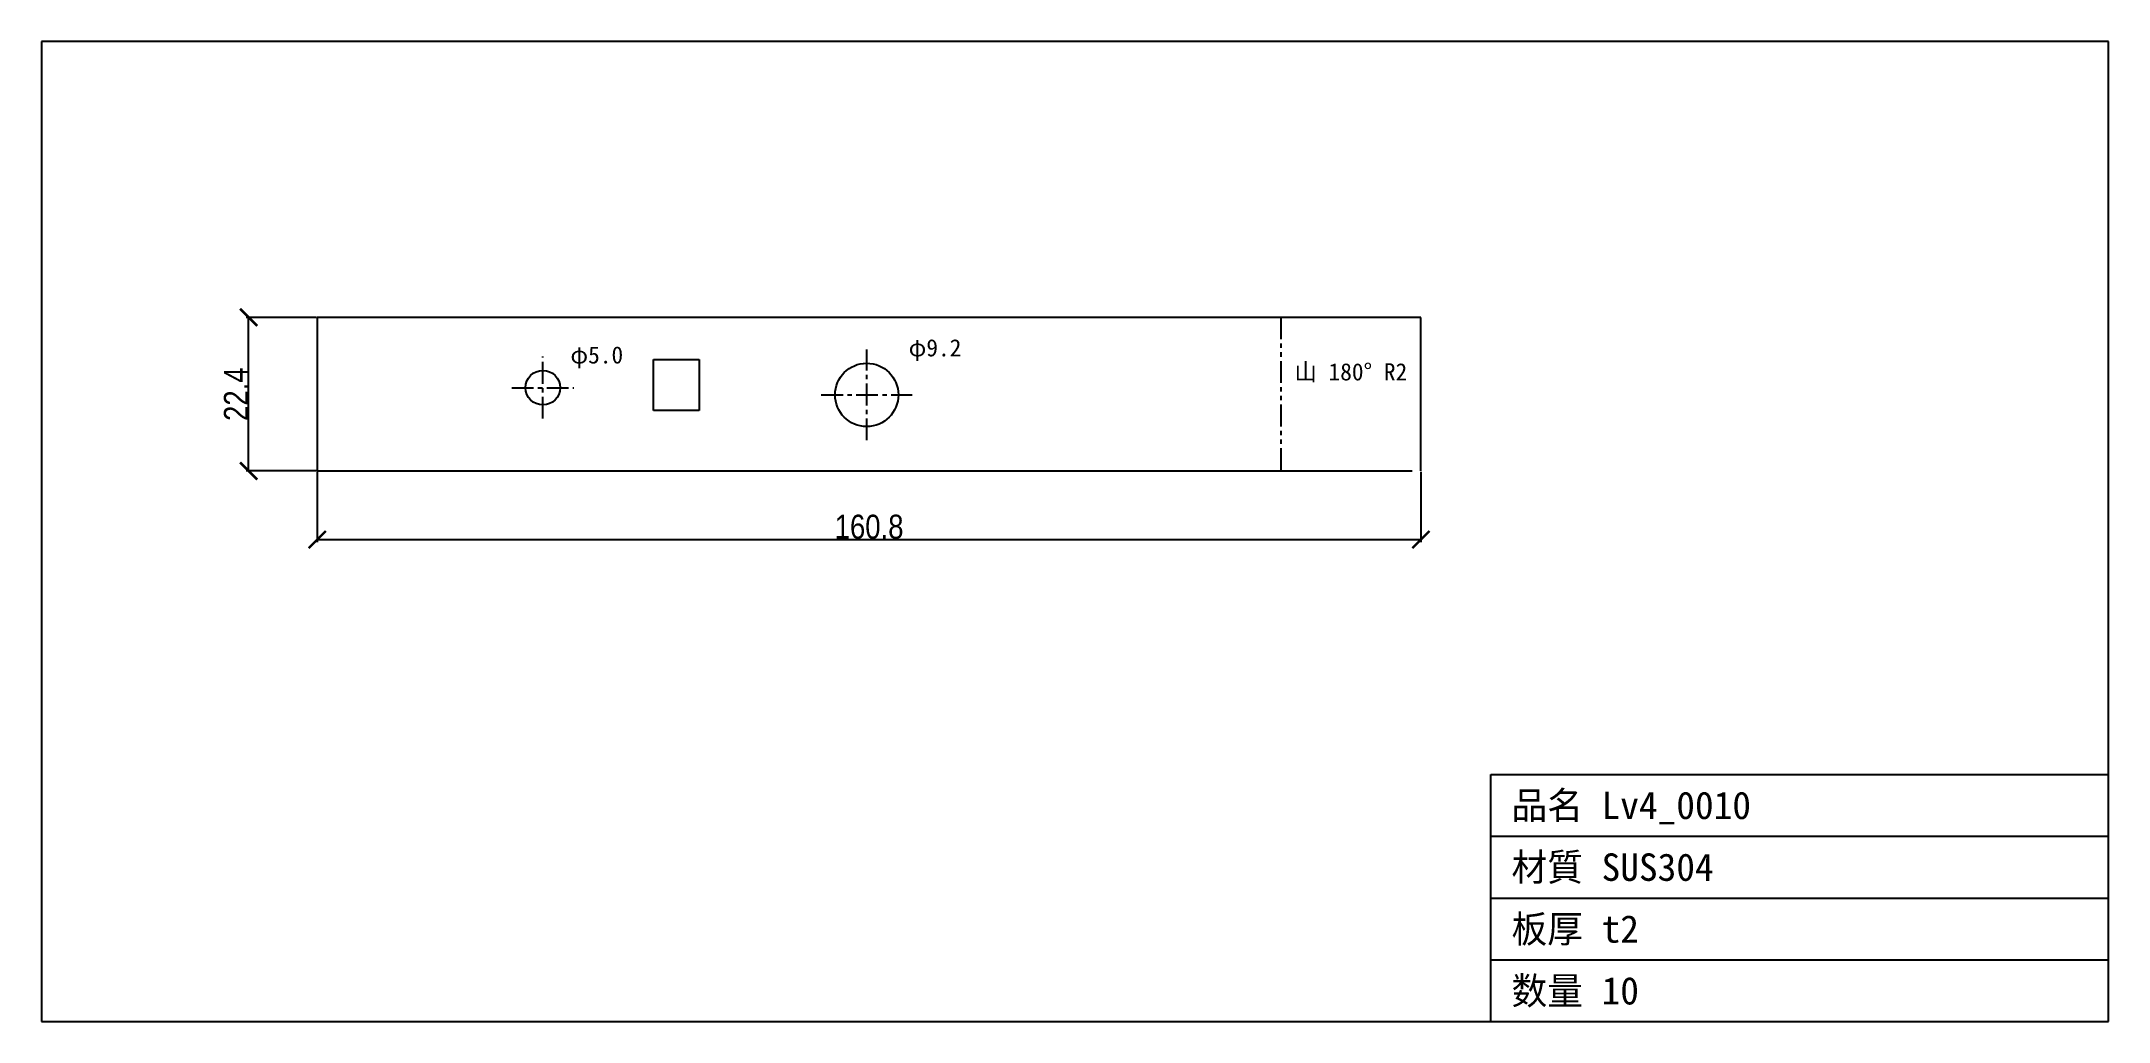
# Model space of a CAD drawing. Header units: millimetres. Extents: x -40 to 261, y -80 to 63.
import ezdxf

# ---------------------------------------------------------------- set-up
doc = ezdxf.new("R2010")
doc.units = ezdxf.units.MM
doc.linetypes.add('CENTER', pattern=[5.08, 3.175, -0.635, 0.635, -0.635])
doc.linetypes.add('PHANTOM', pattern=[6.35, 3.175, -0.635, 0.635, -0.635, 0.635, -0.635])
for name, color, linetype in [('BEND', 7, 'Continuous'), ('CENTER', 7, 'Continuous'), ('CUT', 7, 'Continuous'), ('DIM', 7, 'Continuous'), ('FRAME', 7, 'Continuous'), ('TEXT', 7, 'Continuous')]:
    doc.layers.add(name, color=color, linetype=linetype)
doc.styles.add('OpenSansCondensed-Light', font='OpenSansCondensed-Light.ttf')
doc.dimstyles.new('EZDXF', dxfattribs={"dimtxt": 0.25, "dimasz": 0.175, "dimexe": 0.375, "dimexo": 0.125, "dimgap": 0.1, "dimtad": 1, "dimlfac": 100, "dimzin": 12, "dimdsep": 46, "dimtxsty": 'OpenSansCondensed-Light', "dimblk": 'ARCHTICK', "dimcen": 2.5, "dimazin": 3, "dimtfac": 0.5, "dimtmove": 2, "dimatfit": 3})

# ---------------------------------------------------------------- blocks, each defined once
blk = doc.blocks.new('_ARCHTICK')
at = {"color": 0, "linetype": 'BYBLOCK', "const_width": 0.15}
blk.add_lwpolyline([(-0.5, -0.5), (0.5, 0.5)], dxfattribs=at)

msp = doc.modelspace()

# ---------------------------------------------------------------- linework, layer by layer
at = {"layer": 'BEND', "color": 4, "linetype": 'PHANTOM'}
msp.add_line((140.39, 22.35), (140.39, 0), dxfattribs=at)
at = {"layer": 'CENTER', "color": 1, "linetype": 'CENTER'}
for p, q in [((32.87, 7.61), (32.87, 16.64)), ((80.05, 4.46), (80.05, 17.68)), ((28.35, 12.12), (37.38, 12.12)), ((73.44, 11.07), (86.66, 11.07))]:
    msp.add_line(p, q, dxfattribs=at)
at = {"layer": 'CUT'}
for p, q in [((0, 22.35), (0, 0)), ((160.8, 22.35), (0, 22.35)), ((160.8, 0), (160.8, 22.35)), ((48.99, 8.78), (48.99, 16.22)), ((48.99, 16.22), (55.65, 16.22)), ((55.65, 16.22), (55.65, 8.78)), ((55.65, 8.78), (48.99, 8.78)), ((0, 0), (159.52, 0))]:
    msp.add_line(p, q, dxfattribs=at)
for centre, radius in [((80.05, 11.07), 4.61), ((32.87, 12.12), 2.52)]:
    msp.add_circle(centre, radius, dxfattribs=at)
at = {"layer": 'FRAME'}
for p, q in [((261, 62.55), (-40.2, 62.55)), ((-40.2, 62.55), (-40.2, -80.2)), ((261, -80.2), (261, 62.55)), ((171, -80.2), (171, -44.2)), ((171, -44.2), (261, -44.2)), ((171, -53.2), (261, -53.2)), ((171, -62.2), (261, -62.2)), ((171, -71.2), (261, -71.2)), ((-40.2, -80.2), (261, -80.2))]:
    msp.add_line(p, q, dxfattribs=at)

# ---------------------------------------------------------------- texts
at = {"layer": 'TEXT'}
for s, height, p in [('φ5.0', 2.5, (36.88, 15.64)), ('φ9.2', 2.5, (86.16, 16.68)), ('山 180° R2', 2.5, (142.39, 13.18)), ('品名 Lv4_0010', 4, (174, -50.7)), ('材質 SUS304', 4, (174, -59.7)), ('板厚 t2', 4, (174, -68.7)), ('数量 10', 4, (174, -77.7))]:
    msp.add_text(s, height=height, dxfattribs=at).set_placement(p)

# ---------------------------------------------------------------- dimensions: what is measured, and where the dimension line sits
at = {"layer": 'DIM'}
msp.add_linear_dim(base=(-10, 0), p1=(0, 0), p2=(0, 22.3528), angle=90, dimstyle='EZDXF', override={"dimtxt": 3.5, "dimasz": 2.5, "dimdec": 1, "dimlfac": 1}, dxfattribs=at).render()
msp.add_linear_dim(base=(0, -10), p1=(0, 0), p2=(160.8, 0), dimstyle='EZDXF', override={"dimtxt": 3.5, "dimasz": 2.5, "dimdec": 1, "dimlfac": 1}, dxfattribs=at).render()

doc.saveas('drawing.dxf')
